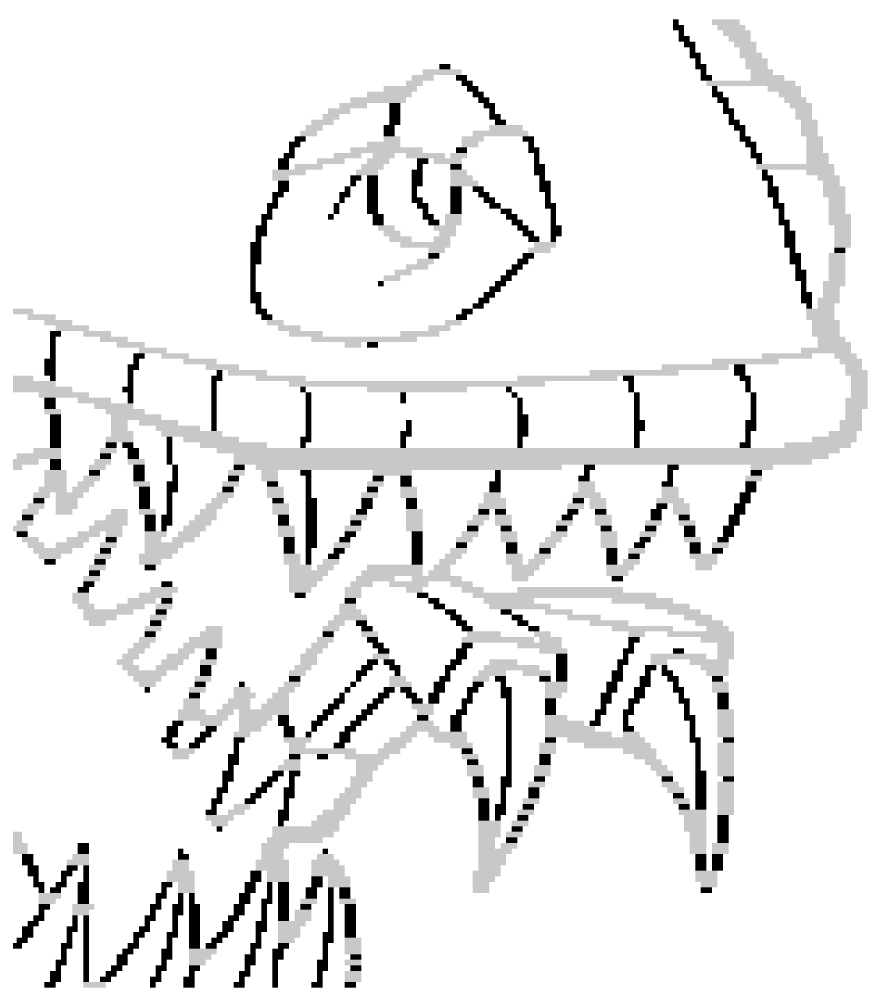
# Model space of a CAD drawing. Extents: x -0.16 to 1.66, y -0.01 to 1.46.
# Drawn here: x 1.2579 to 1.408, y 1.1137 to 1.2849 of the extents above; entities that cross this region are included whole.
import ezdxf

# ---------------------------------------------------------------- set-up
doc = ezdxf.new("R2010")
doc.units = 0
doc.layers.add('21', color=253, linetype='CONTINUOUS')

# ---------------------------------------------------------------- blocks, each defined once
blk = doc.blocks.new('RECT')
blk.add_solid([(-0.5, -0.5), (0.5, -0.5), (-0.5, 0.5), (0.5, 0.5)])

msp = doc.modelspace()

# ---------------------------------------------------------------- block references
at = {"layer": '21', "yscale": 0.000984}
for p, xscale in [((1.374016, 1.284449), 0.000984), ((1.382874, 1.284449), 0.004921), ((1.374508, 1.283465), 0.001969), ((1.375, 1.28248), 0.000984), ((1.383858, 1.283465), 0.004921), ((1.384843, 1.28248), 0.004921), ((1.375492, 1.281496), 0.001969), ((1.385335, 1.281496), 0.003937), ((1.376476, 1.280512), 0.001969), ((1.376969, 1.279528), 0.000984), ((1.386319, 1.280512), 0.003937), ((1.386811, 1.279528), 0.002953), ((1.377461, 1.278543), 0.001969), ((1.377953, 1.277559), 0.000984), ((1.387303, 1.278543), 0.003937), ((1.388287, 1.277559), 0.003937), ((1.332677, 1.275591), 0.00689), ((1.333169, 1.276575), 0.001969), ((1.378445, 1.276575), 0.001969), ((1.378937, 1.275591), 0.000984), ((1.388287, 1.276575), 0.003937), ((1.389272, 1.275591), 0.003937), ((1.329232, 1.274606), 0.003937), ((1.336122, 1.274606), 0.001969), ((1.379429, 1.274606), 0.001969), ((1.390256, 1.274606), 0.005906), ((1.325295, 1.272638), 0.005906), ((1.327756, 1.273622), 0.002953), ((1.337106, 1.273622), 0.001969), ((1.338091, 1.272638), 0.001969), ((1.387303, 1.273622), 0.015748), ((1.380906, 1.272638), 0.000984), ((1.393209, 1.272638), 0.005906), ((1.321358, 1.270669), 0.009843), ((1.323327, 1.271654), 0.007874), ((1.339075, 1.271654), 0.001969), ((1.340059, 1.270669), 0.001969), ((1.381398, 1.271654), 0.001969), ((1.382382, 1.270669), 0.001969), ((1.394193, 1.271654), 0.003937), ((1.395177, 1.270669), 0.003937), ((1.314469, 1.268701), 0.003937), ((1.316929, 1.269685), 0.004921), ((1.324311, 1.269685), 0.001969), ((1.324311, 1.268701), 0.001969), ((1.341043, 1.269685), 0.001969), ((1.341535, 1.268701), 0.000984), ((1.382874, 1.269685), 0.000984), ((1.383366, 1.268701), 0.001969), ((1.396161, 1.269685), 0.003937), ((1.396654, 1.268701), 0.002953), ((1.312992, 1.267717), 0.002953), ((1.324311, 1.267717), 0.001969), ((1.342028, 1.267717), 0.001969), ((1.383858, 1.267717), 0.000984), ((1.396654, 1.267717), 0.002953), ((1.310039, 1.265748), 0.002953), ((1.311516, 1.266732), 0.003937), ((1.323327, 1.265748), 0.001969), ((1.324311, 1.266732), 0.001969), ((1.343996, 1.265748), 0.005906), ((1.343012, 1.266732), 0.001969), ((1.38435, 1.266732), 0.001969), ((1.385335, 1.265748), 0.001969), ((1.397638, 1.266732), 0.002953), ((1.397638, 1.265748), 0.002953), ((1.307579, 1.26378), 0.001969), ((1.309055, 1.264764), 0.002953), ((1.323327, 1.264764), 0.001969), ((1.323819, 1.26378), 0.002953), ((1.338091, 1.26378), 0.003937), ((1.343012, 1.264764), 0.009843), ((1.347933, 1.26378), 0.001969), ((1.385827, 1.264764), 0.000984), ((1.386319, 1.26378), 0.001969), ((1.397638, 1.264764), 0.002953), ((1.398622, 1.26378), 0.002953), ((1.306594, 1.262795), 0.001969), ((1.306102, 1.261811), 0.000984), ((1.322835, 1.261811), 0.012795), ((1.322343, 1.262795), 0.005906), ((1.336122, 1.261811), 0.001969), ((1.337598, 1.262795), 0.002953), ((1.348917, 1.261811), 0.001969), ((1.348425, 1.262795), 0.000984), ((1.387303, 1.262795), 0.001969), ((1.387795, 1.261811), 0.000984), ((1.398622, 1.262795), 0.002953), ((1.398622, 1.261811), 0.002953), ((1.30561, 1.260827), 0.001969), ((1.315945, 1.260827), 0.004921), ((1.322343, 1.260827), 0.003937), ((1.329724, 1.260827), 0.00689), ((1.33563, 1.260827), 0.002953), ((1.349409, 1.260827), 0.000984), ((1.388287, 1.260827), 0.001969), ((1.399114, 1.260827), 0.003937), ((1.304626, 1.259843), 0.001969), ((1.304626, 1.258858), 0.001969), ((1.309055, 1.258858), 0.004921), ((1.312992, 1.259843), 0.004921), ((1.320374, 1.258858), 0.003937), ((1.321358, 1.259843), 0.003937), ((1.329232, 1.259843), 0.001969), ((1.32874, 1.258858), 0.000984), ((1.333661, 1.259843), 0.004921), ((1.335138, 1.258858), 0.001969), ((1.349409, 1.259843), 0.000984), ((1.349902, 1.258858), 0.001969), ((1.395177, 1.258858), 0.01378), ((1.38878, 1.259843), 0.000984), ((1.399114, 1.259843), 0.003937), ((1.30561, 1.257874), 0.005906), ((1.304134, 1.25689), 0.002953), ((1.317421, 1.25689), 0.001969), ((1.31939, 1.257874), 0.003937), ((1.320374, 1.25689), 0.001969), ((1.328248, 1.257874), 0.001969), ((1.328248, 1.25689), 0.001969), ((1.33563, 1.257874), 0.002953), ((1.336122, 1.25689), 0.003937), ((1.349902, 1.257874), 0.001969), ((1.350394, 1.25689), 0.000984), ((1.390256, 1.25689), 0.001969), ((1.389764, 1.257874), 0.000984), ((1.399606, 1.257874), 0.004921), ((1.401083, 1.25689), 0.003937), ((1.304626, 1.255906), 0.001969), ((1.304626, 1.254921), 0.001969), ((1.315945, 1.254921), 0.000984), ((1.316929, 1.255906), 0.000984), ((1.320374, 1.255906), 0.001969), ((1.320374, 1.254921), 0.001969), ((1.328248, 1.255906), 0.001969), ((1.327756, 1.254921), 0.000984), ((1.336614, 1.255906), 0.004921), ((1.335138, 1.254921), 0.001969), ((1.339075, 1.254921), 0.001969), ((1.350886, 1.255906), 0.001969), ((1.350886, 1.254921), 0.001969), ((1.390748, 1.255906), 0.000984), ((1.39124, 1.254921), 0.001969), ((1.401575, 1.255906), 0.002953), ((1.402067, 1.254921), 0.003937), ((1.303642, 1.253937), 0.001969), ((1.315453, 1.253937), 0.001969), ((1.320374, 1.253937), 0.001969), ((1.327756, 1.253937), 0.000984), ((1.335138, 1.253937), 0.001969), ((1.340059, 1.253937), 0.001969), ((1.351378, 1.253937), 0.000984), ((1.39124, 1.253937), 0.001969), ((1.402067, 1.253937), 0.003937), ((1.302657, 1.251969), 0.001969), ((1.30315, 1.252953), 0.000984), ((1.313976, 1.251969), 0.000984), ((1.314961, 1.252953), 0.000984), ((1.320374, 1.252953), 0.001969), ((1.320374, 1.251969), 0.001969), ((1.328248, 1.252953), 0.001969), ((1.329232, 1.251969), 0.001969), ((1.335138, 1.252953), 0.001969), ((1.335138, 1.251969), 0.001969), ((1.341043, 1.252953), 0.001969), ((1.342028, 1.251969), 0.001969), ((1.35187, 1.251969), 0.001969), ((1.351378, 1.252953), 0.000984), ((1.392224, 1.251969), 0.001969), ((1.391732, 1.252953), 0.000984), ((1.402559, 1.252953), 0.002953), ((1.402559, 1.251969), 0.002953), ((1.301673, 1.25), 0.001969), ((1.302165, 1.250984), 0.000984), ((1.312992, 1.25), 0.000984), ((1.313976, 1.250984), 0.000984), ((1.320374, 1.250984), 0.001969), ((1.321358, 1.25), 0.001969), ((1.329724, 1.250984), 0.000984), ((1.330217, 1.25), 0.001969), ((1.334646, 1.25), 0.002953), ((1.335138, 1.250984), 0.001969), ((1.343996, 1.250984), 0.001969), ((1.34498, 1.25), 0.001969), ((1.352362, 1.250984), 0.000984), ((1.352362, 1.25), 0.000984), ((1.392717, 1.250984), 0.000984), ((1.392717, 1.25), 0.000984), ((1.402559, 1.250984), 0.002953), ((1.403051, 1.25), 0.003937), ((1.300689, 1.248031), 0.001969), ((1.301181, 1.249016), 0.000984), ((1.321358, 1.249016), 0.001969), ((1.322835, 1.248031), 0.002953), ((1.331201, 1.249016), 0.001969), ((1.333169, 1.248031), 0.003937), ((1.334646, 1.249016), 0.002953), ((1.345965, 1.249016), 0.001969), ((1.346949, 1.248031), 0.001969), ((1.352362, 1.249016), 0.000984), ((1.352854, 1.248031), 0.001969), ((1.393209, 1.249016), 0.001969), ((1.393701, 1.248031), 0.000984), ((1.403051, 1.249016), 0.003937), ((1.403543, 1.248031), 0.002953), ((1.300689, 1.247047), 0.001969), ((1.323819, 1.247047), 0.002953), ((1.333661, 1.247047), 0.002953), ((1.347933, 1.247047), 0.001969), ((1.352854, 1.247047), 0.001969), ((1.394193, 1.247047), 0.001969), ((1.403543, 1.247047), 0.002953), ((1.299705, 1.245079), 0.001969), ((1.300197, 1.246063), 0.000984), ((1.325295, 1.246063), 0.003937), ((1.329724, 1.245079), 0.008858), ((1.332677, 1.246063), 0.002953), ((1.348917, 1.246063), 0.001969), ((1.350886, 1.245079), 0.003937), ((1.352362, 1.246063), 0.000984), ((1.394193, 1.246063), 0.001969), ((1.394193, 1.245079), 0.001969), ((1.403543, 1.246063), 0.002953), ((1.403543, 1.245079), 0.002953), ((1.299705, 1.244094), 0.001969), ((1.299705, 1.24311), 0.001969), ((1.331693, 1.244094), 0.002953), ((1.331201, 1.24311), 0.001969), ((1.347933, 1.24311), 0.001969), ((1.349902, 1.244094), 0.003937), ((1.395177, 1.24311), 0.001969), ((1.394685, 1.244094), 0.000984), ((1.402559, 1.24311), 0.002953), ((1.403051, 1.244094), 0.001969), ((1.299705, 1.242126), 0.001969), ((1.329724, 1.242126), 0.002953), ((1.346949, 1.242126), 0.001969), ((1.395177, 1.242126), 0.001969), ((1.402559, 1.242126), 0.002953), ((1.299213, 1.241142), 0.000984), ((1.299213, 1.240157), 0.000984), ((1.325787, 1.240157), 0.002953), ((1.328248, 1.241142), 0.003937), ((1.34498, 1.240157), 0.001969), ((1.345965, 1.241142), 0.001969), ((1.395669, 1.241142), 0.000984), ((1.396161, 1.240157), 0.001969), ((1.402559, 1.241142), 0.002953), ((1.402559, 1.240157), 0.002953), ((1.299213, 1.239173), 0.000984), ((1.299213, 1.238189), 0.000984), ((1.32185, 1.238189), 0.000984), ((1.323819, 1.239173), 0.002953), ((1.343012, 1.238189), 0.001969), ((1.343996, 1.239173), 0.001969), ((1.396161, 1.239173), 0.001969), ((1.396654, 1.238189), 0.000984), ((1.402067, 1.238189), 0.003937), ((1.402559, 1.239173), 0.002953), ((1.299213, 1.237205), 0.000984), ((1.299705, 1.23622), 0.001969), ((1.341043, 1.23622), 0.001969), ((1.342028, 1.237205), 0.001969), ((1.396654, 1.237205), 0.000984), ((1.397146, 1.23622), 0.001969), ((1.401575, 1.237205), 0.002953), ((1.401575, 1.23622), 0.002953), ((1.299705, 1.235236), 0.001969), ((1.340059, 1.235236), 0.001969), ((1.397146, 1.235236), 0.001969), ((1.401083, 1.235236), 0.003937), ((1.257874, 1.233268), 0.004921), ((1.300197, 1.234252), 0.000984), ((1.300689, 1.233268), 0.001969), ((1.337106, 1.233268), 0.001969), ((1.339075, 1.234252), 0.001969), ((1.399606, 1.233268), 0.004921), ((1.397638, 1.234252), 0.000984), ((1.400591, 1.234252), 0.002953), ((1.261811, 1.232283), 0.004921), ((1.264764, 1.231299), 0.004921), ((1.301673, 1.232283), 0.001969), ((1.30315, 1.231299), 0.002953), ((1.334646, 1.231299), 0.002953), ((1.336122, 1.232283), 0.001969), ((1.399606, 1.232283), 0.004921), ((1.400591, 1.231299), 0.004921), ((1.264272, 1.229331), 0.001969), ((1.267224, 1.230315), 0.005906), ((1.271654, 1.229331), 0.004921), ((1.30561, 1.230315), 0.003937), ((1.308563, 1.229331), 0.005906), ((1.32874, 1.229331), 0.00689), ((1.332185, 1.230315), 0.003937), ((1.400591, 1.230315), 0.004921), ((1.400591, 1.229331), 0.004921), ((1.26378, 1.228346), 0.000984), ((1.274606, 1.228346), 0.004921), ((1.318898, 1.228346), 0.018701), ((1.401575, 1.228346), 0.004921), ((1.26378, 1.227362), 0.000984), ((1.26378, 1.226378), 0.000984), ((1.277559, 1.227362), 0.004921), ((1.281496, 1.226378), 0.004921), ((1.316929, 1.227362), 0.002953), ((1.320374, 1.227362), 0.001969), ((1.400591, 1.226378), 0.008858), ((1.402067, 1.227362), 0.005906), ((1.263287, 1.224409), 0.001969), ((1.26378, 1.225394), 0.000984), ((1.279035, 1.225394), 0.001969), ((1.278543, 1.224409), 0.000984), ((1.285433, 1.225394), 0.004921), ((1.289862, 1.224409), 0.005906), ((1.386319, 1.224409), 0.011811), ((1.393701, 1.225394), 0.008858), ((1.404035, 1.225394), 0.003937), ((1.40502, 1.224409), 0.003937), ((1.263287, 1.223425), 0.001969), ((1.263287, 1.222441), 0.001969), ((1.278051, 1.223425), 0.001969), ((1.277559, 1.222441), 0.000984), ((1.293799, 1.223425), 0.005906), ((1.293307, 1.222441), 0.000984), ((1.298228, 1.222441), 0.00689), ((1.366634, 1.222441), 0.015748), ((1.377461, 1.223425), 0.011811), ((1.385335, 1.223425), 0.001969), ((1.385335, 1.222441), 0.001969), ((1.405512, 1.223425), 0.002953), ((1.406004, 1.222441), 0.003937), ((1.257382, 1.221457), 0.005906), ((1.26378, 1.221457), 0.000984), ((1.277559, 1.221457), 0.000984), ((1.292815, 1.221457), 0.001969), ((1.304134, 1.221457), 0.008858), ((1.354823, 1.221457), 0.017717), ((1.36565, 1.221457), 0.001969), ((1.386319, 1.221457), 0.001969), ((1.406496, 1.221457), 0.002953), ((1.261319, 1.219488), 0.011811), ((1.260335, 1.220472), 0.007874), ((1.277067, 1.219488), 0.001969), ((1.277559, 1.220472), 0.000984), ((1.292323, 1.220472), 0.000984), ((1.292323, 1.219488), 0.000984), ((1.328248, 1.220472), 0.045276), ((1.308071, 1.219488), 0.000984), ((1.328248, 1.219488), 0.017717), ((1.344488, 1.219488), 0.000984), ((1.366142, 1.220472), 0.000984), ((1.366142, 1.219488), 0.000984), ((1.386811, 1.220472), 0.000984), ((1.386811, 1.219488), 0.000984), ((1.406496, 1.220472), 0.002953), ((1.406496, 1.219488), 0.002953), ((1.265748, 1.218504), 0.008858), ((1.263287, 1.21752), 0.001969), ((1.271161, 1.21752), 0.005906), ((1.277559, 1.218504), 0.000984), ((1.277559, 1.21752), 0.000984), ((1.292323, 1.218504), 0.000984), ((1.292323, 1.21752), 0.000984), ((1.309055, 1.218504), 0.000984), ((1.309055, 1.21752), 0.000984), ((1.325787, 1.218504), 0.000984), ((1.325787, 1.21752), 0.000984), ((1.345472, 1.218504), 0.000984), ((1.346457, 1.21752), 0.000984), ((1.367126, 1.218504), 0.000984), ((1.367126, 1.21752), 0.000984), ((1.387795, 1.218504), 0.000984), ((1.387795, 1.21752), 0.000984), ((1.406004, 1.21752), 0.003937), ((1.406496, 1.218504), 0.002953), ((1.263287, 1.216535), 0.001969), ((1.26378, 1.215551), 0.002953), ((1.274606, 1.216535), 0.00689), ((1.276575, 1.215551), 0.00689), ((1.292323, 1.216535), 0.000984), ((1.292323, 1.215551), 0.000984), ((1.309055, 1.216535), 0.000984), ((1.309055, 1.215551), 0.000984), ((1.346457, 1.216535), 0.000984), ((1.346457, 1.215551), 0.000984), ((1.367126, 1.216535), 0.000984), ((1.367126, 1.215551), 0.000984), ((1.387795, 1.216535), 0.000984), ((1.387795, 1.215551), 0.000984), ((1.406004, 1.216535), 0.003937), ((1.405512, 1.215551), 0.002953), ((1.264272, 1.214567), 0.001969), ((1.278543, 1.214567), 0.008858), ((1.292323, 1.214567), 0.000984), ((1.309055, 1.214567), 0.000984), ((1.346949, 1.214567), 0.001969), ((1.367126, 1.214567), 0.000984), ((1.387795, 1.214567), 0.000984), ((1.405512, 1.214567), 0.002953), ((1.264272, 1.213583), 0.001969), ((1.264272, 1.212598), 0.001969), ((1.275591, 1.213583), 0.002953), ((1.275591, 1.212598), 0.002953), ((1.28248, 1.213583), 0.00689), ((1.285925, 1.212598), 0.007874), ((1.292323, 1.213583), 0.000984), ((1.292323, 1.212598), 0.000984), ((1.309055, 1.213583), 0.000984), ((1.309055, 1.212598), 0.000984), ((1.326772, 1.213583), 0.000984), ((1.326772, 1.212598), 0.000984), ((1.346949, 1.213583), 0.001969), ((1.346949, 1.212598), 0.001969), ((1.367618, 1.213583), 0.001969), ((1.367618, 1.212598), 0.001969), ((1.387303, 1.213583), 0.001969), ((1.387303, 1.212598), 0.001969), ((1.40502, 1.213583), 0.003937), ((1.40502, 1.212598), 0.003937), ((1.264272, 1.211614), 0.001969), ((1.264272, 1.21063), 0.001969), ((1.275591, 1.21063), 0.004921), ((1.276083, 1.211614), 0.003937), ((1.288386, 1.211614), 0.010827), ((1.284449, 1.21063), 0.000984), ((1.291831, 1.21063), 0.009843), ((1.308563, 1.21063), 0.001969), ((1.309055, 1.211614), 0.000984), ((1.32628, 1.211614), 0.001969), ((1.325787, 1.21063), 0.000984), ((1.346949, 1.211614), 0.001969), ((1.346457, 1.21063), 0.000984), ((1.367126, 1.211614), 0.000984), ((1.367126, 1.21063), 0.000984), ((1.386811, 1.211614), 0.000984), ((1.386811, 1.21063), 0.000984), ((1.402067, 1.21063), 0.007874), ((1.403543, 1.211614), 0.004921), ((1.262795, 1.208661), 0.004921), ((1.264272, 1.209646), 0.001969), ((1.273622, 1.208661), 0.002953), ((1.274114, 1.209646), 0.001969), ((1.277067, 1.209646), 0.001969), ((1.278051, 1.208661), 0.001969), ((1.284449, 1.209646), 0.000984), ((1.284449, 1.208661), 0.000984), ((1.295768, 1.209646), 0.011811), ((1.347933, 1.208661), 0.110236), ((1.308071, 1.209646), 0.000984), ((1.325787, 1.209646), 0.000984), ((1.346457, 1.209646), 0.000984), ((1.367126, 1.209646), 0.000984), ((1.386319, 1.209646), 0.001969), ((1.399114, 1.209646), 0.011811), ((1.261319, 1.207677), 0.007874), ((1.27313, 1.207677), 0.001969), ((1.278051, 1.207677), 0.001969), ((1.284449, 1.207677), 0.000984), ((1.348425, 1.207677), 0.105315), ((1.254429, 1.205709), 0.007874), ((1.257382, 1.206693), 0.007874), ((1.264272, 1.206693), 0.001969), ((1.264272, 1.205709), 0.001969), ((1.271654, 1.205709), 0.002953), ((1.272638, 1.206693), 0.002953), ((1.278543, 1.206693), 0.002953), ((1.279035, 1.205709), 0.001969), ((1.284449, 1.206693), 0.000984), ((1.285433, 1.205709), 0.000984), ((1.296752, 1.205709), 0.001969), ((1.346949, 1.206693), 0.102362), ((1.326772, 1.205709), 0.054134), ((1.35876, 1.205709), 0.001969), ((1.373524, 1.205709), 0.001969), ((1.389272, 1.205709), 0.003937), ((1.264272, 1.204724), 0.003937), ((1.264272, 1.20374), 0.003937), ((1.270669, 1.20374), 0.002953), ((1.271161, 1.204724), 0.001969), ((1.279035, 1.204724), 0.001969), ((1.279035, 1.20374), 0.001969), ((1.285433, 1.204724), 0.000984), ((1.285433, 1.20374), 0.000984), ((1.29626, 1.204724), 0.002953), ((1.295768, 1.20374), 0.001969), ((1.302165, 1.204724), 0.002953), ((1.302165, 1.20374), 0.002953), ((1.308563, 1.204724), 0.001969), ((1.309055, 1.20374), 0.000984), ((1.323819, 1.204724), 0.00689), ((1.321358, 1.20374), 0.001969), ((1.32628, 1.20374), 0.001969), ((1.34252, 1.204724), 0.000984), ((1.34252, 1.20374), 0.000984), ((1.357776, 1.20374), 0.001969), ((1.358268, 1.204724), 0.000984), ((1.373031, 1.204724), 0.000984), ((1.373031, 1.20374), 0.000984), ((1.387795, 1.20374), 0.002953), ((1.388287, 1.204724), 0.001969), ((1.26378, 1.201772), 0.004921), ((1.264272, 1.202756), 0.003937), ((1.268701, 1.201772), 0.002953), ((1.269685, 1.202756), 0.002953), ((1.279528, 1.202756), 0.002953), ((1.28002, 1.201772), 0.001969), ((1.284941, 1.202756), 0.001969), ((1.284941, 1.201772), 0.001969), ((1.295276, 1.202756), 0.002953), ((1.294783, 1.201772), 0.001969), ((1.302657, 1.202756), 0.001969), ((1.30315, 1.201772), 0.002953), ((1.309055, 1.202756), 0.000984), ((1.309055, 1.201772), 0.000984), ((1.320866, 1.202756), 0.002953), ((1.320374, 1.201772), 0.001969), ((1.32628, 1.202756), 0.001969), ((1.326772, 1.201772), 0.002953), ((1.342028, 1.202756), 0.001969), ((1.342028, 1.201772), 0.001969), ((1.358268, 1.202756), 0.002953), ((1.358268, 1.201772), 0.002953), ((1.373031, 1.201772), 0.002953), ((1.372539, 1.202756), 0.001969), ((1.387303, 1.202756), 0.001969), ((1.387303, 1.201772), 0.001969), ((1.261811, 1.200787), 0.002953), ((1.266732, 1.200787), 0.004921), ((1.28002, 1.200787), 0.001969), ((1.284449, 1.200787), 0.000984), ((1.294291, 1.200787), 0.002953), ((1.30315, 1.200787), 0.002953), ((1.309055, 1.200787), 0.000984), ((1.319882, 1.200787), 0.002953), ((1.326772, 1.200787), 0.002953), ((1.341535, 1.200787), 0.002953), ((1.358268, 1.200787), 0.004921), ((1.373031, 1.200787), 0.002953), ((1.386319, 1.200787), 0.001969), ((1.260827, 1.198819), 0.002953), ((1.261319, 1.199803), 0.001969), ((1.26624, 1.199803), 0.003937), ((1.26624, 1.198819), 0.003937), ((1.28002, 1.199803), 0.001969), ((1.28002, 1.198819), 0.001969), ((1.284449, 1.199803), 0.000984), ((1.284449, 1.198819), 0.000984), ((1.292323, 1.198819), 0.002953), ((1.293307, 1.199803), 0.002953), ((1.304134, 1.198819), 0.002953), ((1.303642, 1.199803), 0.001969), ((1.309547, 1.199803), 0.001969), ((1.309547, 1.198819), 0.001969), ((1.31939, 1.199803), 0.001969), ((1.31939, 1.198819), 0.001969), ((1.327264, 1.199803), 0.001969), ((1.327264, 1.198819), 0.001969), ((1.341535, 1.198819), 0.004921), ((1.342028, 1.199803), 0.003937), ((1.356299, 1.198819), 0.002953), ((1.356791, 1.199803), 0.001969), ((1.360236, 1.199803), 0.002953), ((1.360236, 1.198819), 0.002953), ((1.373031, 1.199803), 0.004921), ((1.371555, 1.198819), 0.001969), ((1.375, 1.198819), 0.002953), ((1.385335, 1.198819), 0.001969), ((1.386319, 1.199803), 0.001969), ((1.259843, 1.197835), 0.002953), ((1.25935, 1.19685), 0.001969), ((1.265748, 1.197835), 0.002953), ((1.275098, 1.19685), 0.003937), ((1.275591, 1.197835), 0.002953), ((1.280512, 1.197835), 0.002953), ((1.281004, 1.19685), 0.001969), ((1.283957, 1.19685), 0.001969), ((1.284449, 1.197835), 0.000984), ((1.290846, 1.19685), 0.003937), ((1.291339, 1.197835), 0.002953), ((1.304134, 1.197835), 0.002953), ((1.304626, 1.19685), 0.001969), ((1.309547, 1.197835), 0.001969), ((1.309547, 1.19685), 0.001969), ((1.317913, 1.19685), 0.002953), ((1.318406, 1.197835), 0.001969), ((1.327756, 1.197835), 0.002953), ((1.327756, 1.19685), 0.002953), ((1.339567, 1.19685), 0.002953), ((1.340059, 1.197835), 0.001969), ((1.343504, 1.19685), 0.002953), ((1.343012, 1.197835), 0.001969), ((1.354823, 1.19685), 0.001969), ((1.355807, 1.197835), 0.001969), ((1.360728, 1.197835), 0.001969), ((1.36122, 1.19685), 0.002953), ((1.370571, 1.197835), 0.001969), ((1.370571, 1.19685), 0.001969), ((1.375, 1.197835), 0.002953), ((1.375492, 1.19685), 0.001969), ((1.38435, 1.19685), 0.001969), ((1.385335, 1.197835), 0.001969), ((1.258858, 1.195866), 0.002953), ((1.274114, 1.195866), 0.005906), ((1.281004, 1.195866), 0.001969), ((1.283957, 1.195866), 0.001969), ((1.289862, 1.195866), 0.003937), ((1.304626, 1.195866), 0.001969), ((1.309547, 1.195866), 0.001969), ((1.317421, 1.195866), 0.001969), ((1.327756, 1.195866), 0.002953), ((1.338583, 1.195866), 0.002953), ((1.343504, 1.195866), 0.002953), ((1.354331, 1.195866), 0.002953), ((1.36122, 1.195866), 0.002953), ((1.370079, 1.195866), 0.002953), ((1.375984, 1.195866), 0.002953), ((1.38435, 1.195866), 0.001969), ((1.257874, 1.194882), 0.002953), ((1.258366, 1.193898), 0.001969), ((1.270177, 1.193898), 0.003937), ((1.27313, 1.194882), 0.005906), ((1.274606, 1.193898), 0.002953), ((1.281988, 1.193898), 0.003937), ((1.281004, 1.194882), 0.001969), ((1.283465, 1.194882), 0.000984), ((1.287894, 1.193898), 0.003937), ((1.288878, 1.194882), 0.003937), ((1.305118, 1.194882), 0.002953), ((1.305118, 1.193898), 0.002953), ((1.309547, 1.194882), 0.001969), ((1.309547, 1.193898), 0.001969), ((1.316929, 1.194882), 0.002953), ((1.316437, 1.193898), 0.001969), ((1.327756, 1.194882), 0.002953), ((1.328248, 1.193898), 0.001969), ((1.337598, 1.193898), 0.002953), ((1.338091, 1.194882), 0.001969), ((1.344488, 1.193898), 0.002953), ((1.343996, 1.194882), 0.001969), ((1.353346, 1.193898), 0.002953), ((1.353839, 1.194882), 0.001969), ((1.361713, 1.194882), 0.001969), ((1.362205, 1.193898), 0.002953), ((1.369094, 1.193898), 0.002953), ((1.369587, 1.194882), 0.001969), ((1.376476, 1.194882), 0.001969), ((1.376476, 1.193898), 0.001969), ((1.383366, 1.194882), 0.001969), ((1.383366, 1.193898), 0.001969), ((1.259843, 1.192913), 0.002953), ((1.260827, 1.191929), 0.002953), ((1.266732, 1.191929), 0.004921), ((1.268209, 1.192913), 0.003937), ((1.273622, 1.191929), 0.002953), ((1.274114, 1.192913), 0.001969), ((1.281496, 1.192913), 0.002953), ((1.283465, 1.191929), 0.00689), ((1.286909, 1.192913), 0.003937), ((1.30561, 1.192913), 0.001969), ((1.30561, 1.191929), 0.001969), ((1.309547, 1.192913), 0.001969), ((1.309547, 1.191929), 0.001969), ((1.314961, 1.191929), 0.002953), ((1.315453, 1.192913), 0.001969), ((1.328248, 1.192913), 0.001969), ((1.328248, 1.191929), 0.001969), ((1.336614, 1.192913), 0.002953), ((1.336122, 1.191929), 0.001969), ((1.344488, 1.192913), 0.002953), ((1.34498, 1.191929), 0.001969), ((1.351378, 1.191929), 0.002953), ((1.352362, 1.192913), 0.002953), ((1.362205, 1.192913), 0.002953), ((1.362205, 1.191929), 0.002953), ((1.367618, 1.191929), 0.001969), ((1.368602, 1.192913), 0.001969), ((1.376969, 1.192913), 0.002953), ((1.377461, 1.191929), 0.001969), ((1.38189, 1.191929), 0.002953), ((1.382382, 1.192913), 0.001969), ((1.26378, 1.190945), 0.00689), ((1.263287, 1.189961), 0.003937), ((1.272638, 1.189961), 0.002953), ((1.27313, 1.190945), 0.001969), ((1.281988, 1.189961), 0.005906), ((1.282972, 1.190945), 0.005906), ((1.30561, 1.190945), 0.001969), ((1.306102, 1.189961), 0.002953), ((1.309055, 1.190945), 0.000984), ((1.309055, 1.189961), 0.000984), ((1.313484, 1.189961), 0.001969), ((1.314469, 1.190945), 0.001969), ((1.328248, 1.190945), 0.001969), ((1.328248, 1.189961), 0.001969), ((1.334646, 1.189961), 0.002953), ((1.33563, 1.190945), 0.002953), ((1.345472, 1.189961), 0.002953), ((1.34498, 1.190945), 0.001969), ((1.350394, 1.189961), 0.002953), ((1.350886, 1.190945), 0.001969), ((1.362697, 1.190945), 0.001969), ((1.362697, 1.189961), 0.001969), ((1.367126, 1.190945), 0.002953), ((1.366634, 1.189961), 0.001969), ((1.377461, 1.190945), 0.001969), ((1.378937, 1.189961), 0.004921), ((1.381398, 1.190945), 0.001969), ((1.263287, 1.188976), 0.001969), ((1.272146, 1.188976), 0.001969), ((1.281004, 1.188976), 0.003937), ((1.306102, 1.188976), 0.002953), ((1.309055, 1.188976), 0.000984), ((1.312992, 1.188976), 0.002953), ((1.328248, 1.188976), 0.001969), ((1.333661, 1.188976), 0.002953), ((1.345472, 1.188976), 0.002953), ((1.349409, 1.188976), 0.002953), ((1.362697, 1.188976), 0.001969), ((1.366142, 1.188976), 0.002953), ((1.379429, 1.188976), 0.003937), ((1.271654, 1.187992), 0.002953), ((1.271161, 1.187008), 0.001969), ((1.281004, 1.187992), 0.001969), ((1.309055, 1.187008), 0.00689), ((1.307579, 1.187992), 0.003937), ((1.312008, 1.187992), 0.002953), ((1.323819, 1.187008), 0.010827), ((1.324311, 1.187992), 0.009843), ((1.332185, 1.187008), 0.003937), ((1.332677, 1.187992), 0.002953), ((1.346949, 1.187008), 0.003937), ((1.347441, 1.187992), 0.004921), ((1.363681, 1.187008), 0.003937), ((1.364173, 1.187992), 0.004921), ((1.378937, 1.187992), 0.002953), ((1.270669, 1.186024), 0.002953), ((1.270177, 1.185039), 0.001969), ((1.283957, 1.185039), 0.001969), ((1.308563, 1.186024), 0.005906), ((1.308071, 1.185039), 0.004921), ((1.318406, 1.185039), 0.003937), ((1.320866, 1.186024), 0.00689), ((1.326772, 1.185039), 0.00689), ((1.331693, 1.186024), 0.008858), ((1.336122, 1.185039), 0.003937), ((1.346457, 1.186024), 0.002953), ((1.363681, 1.186024), 0.001969), ((1.268701, 1.183071), 0.002953), ((1.269193, 1.184055), 0.001969), ((1.281988, 1.183071), 0.005906), ((1.283465, 1.184055), 0.004921), ((1.307579, 1.184055), 0.003937), ((1.307579, 1.183071), 0.001969), ((1.316929, 1.184055), 0.002953), ((1.316929, 1.183071), 0.002953), ((1.327756, 1.184055), 0.002953), ((1.329232, 1.183071), 0.001969), ((1.338091, 1.184055), 0.003937), ((1.354331, 1.183071), 0.03248), ((1.355315, 1.184055), 0.018701), ((1.268701, 1.182087), 0.002953), ((1.279528, 1.182087), 0.004921), ((1.283957, 1.182087), 0.001969), ((1.316437, 1.182087), 0.001969), ((1.331201, 1.182087), 0.001969), ((1.344488, 1.182087), 0.008858), ((1.36811, 1.182087), 0.010827), ((1.269685, 1.181102), 0.002953), ((1.273622, 1.180118), 0.008858), ((1.277559, 1.181102), 0.004921), ((1.283465, 1.181102), 0.002953), ((1.282972, 1.180118), 0.001969), ((1.315945, 1.181102), 0.002953), ((1.316437, 1.180118), 0.003937), ((1.332185, 1.181102), 0.001969), ((1.334154, 1.180118), 0.001969), ((1.346457, 1.181102), 0.010827), ((1.343996, 1.180118), 0.001969), ((1.353346, 1.180118), 0.004921), ((1.372539, 1.181102), 0.007874), ((1.375492, 1.180118), 0.005906), ((1.272146, 1.179134), 0.005906), ((1.271654, 1.17815), 0.002953), ((1.28248, 1.179134), 0.002953), ((1.281988, 1.17815), 0.001969), ((1.313976, 1.17815), 0.002953), ((1.316437, 1.179134), 0.005906), ((1.318406, 1.17815), 0.001969), ((1.335138, 1.179134), 0.001969), ((1.336122, 1.17815), 0.001969), ((1.345965, 1.179134), 0.001969), ((1.346949, 1.17815), 0.001969), ((1.357776, 1.179134), 0.005906), ((1.362205, 1.17815), 0.00689), ((1.377953, 1.179134), 0.004921), ((1.379921, 1.17815), 0.004921), ((1.281496, 1.177165), 0.002953), ((1.281004, 1.176181), 0.001969), ((1.291831, 1.176181), 0.003937), ((1.292323, 1.177165), 0.002953), ((1.312992, 1.177165), 0.002953), ((1.3125, 1.176181), 0.001969), ((1.319882, 1.176181), 0.002953), ((1.31939, 1.177165), 0.001969), ((1.337106, 1.177165), 0.001969), ((1.340059, 1.176181), 0.005906), ((1.348917, 1.177165), 0.001969), ((1.350394, 1.176181), 0.002953), ((1.36811, 1.177165), 0.010827), ((1.367126, 1.176181), 0.002953), ((1.378445, 1.176181), 0.011811), ((1.381398, 1.177165), 0.003937), ((1.280512, 1.175197), 0.002953), ((1.290846, 1.175197), 0.005906), ((1.312008, 1.175197), 0.002953), ((1.320374, 1.175197), 0.001969), ((1.34252, 1.175197), 0.012795), ((1.35187, 1.175197), 0.003937), ((1.366634, 1.175197), 0.001969), ((1.381398, 1.175197), 0.005906), ((1.278543, 1.173228), 0.002953), ((1.279528, 1.174213), 0.002953), ((1.287402, 1.173228), 0.002953), ((1.290354, 1.174213), 0.00689), ((1.291831, 1.173228), 0.001969), ((1.310039, 1.173228), 0.002953), ((1.311024, 1.174213), 0.002953), ((1.321358, 1.174213), 0.001969), ((1.322343, 1.173228), 0.001969), ((1.336122, 1.173228), 0.001969), ((1.337106, 1.174213), 0.001969), ((1.349902, 1.174213), 0.007874), ((1.352362, 1.173228), 0.004921), ((1.36565, 1.173228), 0.001969), ((1.366142, 1.174213), 0.000984), ((1.374508, 1.173228), 0.001969), ((1.382874, 1.174213), 0.002953), ((1.382874, 1.173228), 0.002953), ((1.276575, 1.17126), 0.002953), ((1.277559, 1.172244), 0.002953), ((1.284941, 1.17126), 0.003937), ((1.285925, 1.172244), 0.003937), ((1.291339, 1.17126), 0.002953), ((1.291831, 1.172244), 0.001969), ((1.309055, 1.172244), 0.002953), ((1.309055, 1.17126), 0.002953), ((1.320374, 1.17126), 0.001969), ((1.32185, 1.172244), 0.002953), ((1.323327, 1.17126), 0.001969), ((1.335138, 1.17126), 0.001969), ((1.336122, 1.172244), 0.001969), ((1.343504, 1.17126), 0.004921), ((1.353839, 1.172244), 0.001969), ((1.353839, 1.17126), 0.001969), ((1.364665, 1.17126), 0.001969), ((1.365157, 1.172244), 0.000984), ((1.371063, 1.17126), 0.002953), ((1.374508, 1.172244), 0.009843), ((1.379921, 1.17126), 0.00689), ((1.382874, 1.172244), 0.002953), ((1.277559, 1.170276), 0.002953), ((1.280512, 1.169291), 0.00689), ((1.283957, 1.170276), 0.003937), ((1.290846, 1.170276), 0.001969), ((1.290846, 1.169291), 0.001969), ((1.307087, 1.169291), 0.002953), ((1.308071, 1.170276), 0.002953), ((1.318406, 1.169291), 0.001969), ((1.31939, 1.170276), 0.001969), ((1.324311, 1.170276), 0.001969), ((1.324803, 1.169291), 0.000984), ((1.333661, 1.169291), 0.000984), ((1.334154, 1.170276), 0.001969), ((1.341535, 1.169291), 0.004921), ((1.34498, 1.170276), 0.009843), ((1.349409, 1.169291), 0.004921), ((1.353839, 1.170276), 0.001969), ((1.353839, 1.169291), 0.001969), ((1.363681, 1.169291), 0.001969), ((1.364173, 1.170276), 0.000984), ((1.369094, 1.169291), 0.000984), ((1.369587, 1.170276), 0.001969), ((1.372047, 1.170276), 0.000984), ((1.372539, 1.169291), 0.001969), ((1.380906, 1.170276), 0.004921), ((1.381398, 1.169291), 0.003937), ((1.280512, 1.168307), 0.004921), ((1.290354, 1.168307), 0.002953), ((1.306594, 1.168307), 0.001969), ((1.317913, 1.168307), 0.000984), ((1.324803, 1.168307), 0.002953), ((1.333169, 1.168307), 0.001969), ((1.339567, 1.168307), 0.002953), ((1.343012, 1.168307), 0.001969), ((1.350886, 1.168307), 0.001969), ((1.353839, 1.168307), 0.001969), ((1.363681, 1.168307), 0.001969), ((1.368602, 1.168307), 0.001969), ((1.373524, 1.168307), 0.001969), ((1.381398, 1.168307), 0.001969), ((1.280512, 1.167323), 0.002953), ((1.280512, 1.166339), 0.000984), ((1.28937, 1.166339), 0.002953), ((1.289862, 1.167323), 0.001969), ((1.297244, 1.166339), 0.002953), ((1.297244, 1.167323), 0.000984), ((1.305118, 1.166339), 0.002953), ((1.306102, 1.167323), 0.002953), ((1.315945, 1.166339), 0.000984), ((1.316929, 1.167323), 0.000984), ((1.323327, 1.166339), 0.001969), ((1.325295, 1.167323), 0.003937), ((1.32628, 1.166339), 0.001969), ((1.332185, 1.167323), 0.001969), ((1.332185, 1.166339), 0.001969), ((1.338091, 1.166339), 0.001969), ((1.339075, 1.167323), 0.001969), ((1.343504, 1.167323), 0.000984), ((1.343996, 1.166339), 0.001969), ((1.352854, 1.167323), 0.003937), ((1.352854, 1.166339), 0.003937), ((1.362697, 1.167323), 0.001969), ((1.362697, 1.166339), 0.001969), ((1.367618, 1.166339), 0.001969), ((1.368602, 1.167323), 0.001969), ((1.374016, 1.167323), 0.000984), ((1.374508, 1.166339), 0.001969), ((1.38189, 1.167323), 0.002953), ((1.38189, 1.166339), 0.002953), ((1.288386, 1.16437), 0.002953), ((1.288878, 1.165354), 0.001969), ((1.296752, 1.16437), 0.003937), ((1.297736, 1.165354), 0.003937), ((1.303642, 1.16437), 0.003937), ((1.304134, 1.165354), 0.002953), ((1.314469, 1.16437), 0.001969), ((1.314961, 1.165354), 0.000984), ((1.321358, 1.16437), 0.001969), ((1.322343, 1.165354), 0.001969), ((1.327264, 1.165354), 0.001969), ((1.328248, 1.16437), 0.001969), ((1.331201, 1.165354), 0.001969), ((1.331201, 1.16437), 0.001969), ((1.337106, 1.16437), 0.001969), ((1.337598, 1.165354), 0.000984), ((1.343996, 1.165354), 0.001969), ((1.344488, 1.16437), 0.000984), ((1.352362, 1.165354), 0.002953), ((1.35187, 1.16437), 0.001969), ((1.361713, 1.165354), 0.001969), ((1.361713, 1.16437), 0.001969), ((1.366634, 1.16437), 0.001969), ((1.367618, 1.165354), 0.001969), ((1.375492, 1.16437), 0.001969), ((1.375, 1.165354), 0.000984), ((1.382382, 1.165354), 0.001969), ((1.382382, 1.16437), 0.001969), ((1.288386, 1.162402), 0.004921), ((1.288386, 1.163386), 0.002953), ((1.294291, 1.162402), 0.002953), ((1.29626, 1.163386), 0.004921), ((1.301181, 1.162402), 0.008858), ((1.30315, 1.163386), 0.004921), ((1.3125, 1.162402), 0.001969), ((1.313484, 1.163386), 0.001969), ((1.31939, 1.162402), 0.001969), ((1.320374, 1.163386), 0.001969), ((1.329232, 1.163386), 0.003937), ((1.329724, 1.162402), 0.002953), ((1.336122, 1.162402), 0.001969), ((1.336614, 1.163386), 0.000984), ((1.344488, 1.163386), 0.000984), ((1.344488, 1.162402), 0.000984), ((1.35187, 1.163386), 0.001969), ((1.35187, 1.162402), 0.001969), ((1.360728, 1.162402), 0.001969), ((1.36122, 1.163386), 0.000984), ((1.36565, 1.162402), 0.001969), ((1.366142, 1.163386), 0.000984), ((1.375984, 1.163386), 0.000984), ((1.375984, 1.162402), 0.000984), ((1.382874, 1.162402), 0.002953), ((1.382382, 1.163386), 0.001969), ((1.290354, 1.161417), 0.008858), ((1.299705, 1.161417), 0.005906), ((1.304626, 1.161417), 0.001969), ((1.311516, 1.161417), 0.001969), ((1.318406, 1.161417), 0.001969), ((1.329232, 1.161417), 0.001969), ((1.335138, 1.161417), 0.001969), ((1.344488, 1.161417), 0.000984), ((1.352854, 1.161417), 0.003937), ((1.360236, 1.161417), 0.000984), ((1.365157, 1.161417), 0.000984), ((1.376476, 1.161417), 0.001969), ((1.382874, 1.161417), 0.002953), ((1.284941, 1.159449), 0.001969), ((1.285925, 1.160433), 0.001969), ((1.291831, 1.160433), 0.003937), ((1.291831, 1.159449), 0.001969), ((1.299213, 1.160433), 0.004921), ((1.29872, 1.159449), 0.003937), ((1.304626, 1.160433), 0.001969), ((1.30561, 1.159449), 0.001969), ((1.310531, 1.160433), 0.001969), ((1.310039, 1.159449), 0.000984), ((1.316437, 1.159449), 0.001969), ((1.317421, 1.160433), 0.001969), ((1.329232, 1.159449), 0.005906), ((1.329232, 1.160433), 0.003937), ((1.335138, 1.160433), 0.001969), ((1.335138, 1.159449), 0.001969), ((1.344488, 1.160433), 0.000984), ((1.344488, 1.159449), 0.000984), ((1.354331, 1.160433), 0.00689), ((1.355315, 1.159449), 0.008858), ((1.359744, 1.160433), 0.001969), ((1.365157, 1.160433), 0.000984), ((1.36565, 1.159449), 0.001969), ((1.376969, 1.160433), 0.000984), ((1.376969, 1.159449), 0.000984), ((1.382874, 1.160433), 0.002953), ((1.382874, 1.159449), 0.002953), ((1.283957, 1.15748), 0.001969), ((1.284941, 1.158465), 0.001969), ((1.289862, 1.15748), 0.001969), ((1.290846, 1.158465), 0.001969), ((1.297244, 1.158465), 0.002953), ((1.296752, 1.15748), 0.001969), ((1.30561, 1.158465), 0.001969), ((1.307087, 1.15748), 0.004921), ((1.309055, 1.158465), 0.000984), ((1.315453, 1.158465), 0.001969), ((1.315453, 1.15748), 0.001969), ((1.325295, 1.15748), 0.003937), ((1.326772, 1.158465), 0.002953), ((1.333661, 1.158465), 0.00689), ((1.334154, 1.15748), 0.005906), ((1.344488, 1.158465), 0.000984), ((1.344488, 1.15748), 0.000984), ((1.35187, 1.15748), 0.001969), ((1.356791, 1.158465), 0.011811), ((1.361713, 1.15748), 0.01378), ((1.366142, 1.158465), 0.002953), ((1.376969, 1.158465), 0.000984), ((1.377461, 1.15748), 0.001969), ((1.382874, 1.158465), 0.002953), ((1.383366, 1.15748), 0.001969), ((1.284941, 1.156496), 0.001969), ((1.288878, 1.156496), 0.001969), ((1.29626, 1.156496), 0.000984), ((1.307087, 1.156496), 0.002953), ((1.314469, 1.156496), 0.001969), ((1.324311, 1.156496), 0.003937), ((1.336122, 1.156496), 0.003937), ((1.344488, 1.156496), 0.000984), ((1.351378, 1.156496), 0.002953), ((1.363681, 1.156496), 0.011811), ((1.377953, 1.156496), 0.000984), ((1.382874, 1.156496), 0.002953), ((1.286417, 1.154528), 0.002953), ((1.286909, 1.155512), 0.003937), ((1.295768, 1.154528), 0.001969), ((1.29626, 1.155512), 0.000984), ((1.306594, 1.154528), 0.001969), ((1.311516, 1.155512), 0.011811), ((1.311516, 1.154528), 0.001969), ((1.31939, 1.154528), 0.007874), ((1.323327, 1.155512), 0.003937), ((1.337106, 1.155512), 0.001969), ((1.337598, 1.154528), 0.002953), ((1.344488, 1.155512), 0.000984), ((1.344488, 1.154528), 0.000984), ((1.351378, 1.155512), 0.002953), ((1.350886, 1.154528), 0.001969), ((1.367618, 1.155512), 0.005906), ((1.368602, 1.154528), 0.003937), ((1.377953, 1.155512), 0.000984), ((1.377953, 1.154528), 0.000984), ((1.382874, 1.155512), 0.002953), ((1.382874, 1.154528), 0.002953), ((1.295768, 1.153543), 0.001969), ((1.295276, 1.152559), 0.000984), ((1.30561, 1.152559), 0.003937), ((1.306102, 1.153543), 0.002953), ((1.319882, 1.153543), 0.004921), ((1.31939, 1.152559), 0.003937), ((1.338091, 1.153543), 0.001969), ((1.338583, 1.152559), 0.002953), ((1.344488, 1.153543), 0.000984), ((1.344488, 1.152559), 0.000984), ((1.350394, 1.152559), 0.002953), ((1.350886, 1.153543), 0.001969), ((1.370079, 1.153543), 0.002953), ((1.371063, 1.152559), 0.002953), ((1.377953, 1.153543), 0.000984), ((1.377953, 1.152559), 0.000984), ((1.382874, 1.153543), 0.002953), ((1.382874, 1.152559), 0.002953), ((1.294783, 1.151575), 0.001969), ((1.294783, 1.150591), 0.001969), ((1.302657, 1.150591), 0.001969), ((1.303642, 1.151575), 0.001969), ((1.306594, 1.151575), 0.001969), ((1.306102, 1.150591), 0.000984), ((1.318406, 1.150591), 0.003937), ((1.318898, 1.151575), 0.002953), ((1.338583, 1.151575), 0.002953), ((1.339075, 1.150591), 0.001969), ((1.343996, 1.150591), 0.001969), ((1.344488, 1.151575), 0.000984), ((1.350394, 1.151575), 0.002953), ((1.349902, 1.150591), 0.001969), ((1.372047, 1.151575), 0.002953), ((1.372539, 1.150591), 0.001969), ((1.378445, 1.151575), 0.001969), ((1.378445, 1.150591), 0.001969), ((1.382874, 1.151575), 0.002953), ((1.383366, 1.150591), 0.001969), ((1.294291, 1.149606), 0.000984), ((1.301673, 1.149606), 0.001969), ((1.306102, 1.149606), 0.000984), ((1.317913, 1.149606), 0.002953), ((1.339075, 1.149606), 0.001969), ((1.343996, 1.149606), 0.001969), ((1.349409, 1.149606), 0.002953), ((1.373031, 1.149606), 0.002953), ((1.378445, 1.149606), 0.001969), ((1.382874, 1.149606), 0.002953), ((1.293799, 1.148622), 0.001969), ((1.293307, 1.147638), 0.000984), ((1.299705, 1.147638), 0.001969), ((1.300689, 1.148622), 0.001969), ((1.30561, 1.148622), 0.001969), ((1.30561, 1.147638), 0.001969), ((1.316437, 1.147638), 0.003937), ((1.316929, 1.148622), 0.002953), ((1.339567, 1.148622), 0.002953), ((1.339567, 1.147638), 0.002953), ((1.343504, 1.148622), 0.000984), ((1.343504, 1.147638), 0.000984), ((1.348917, 1.148622), 0.001969), ((1.348917, 1.147638), 0.001969), ((1.374016, 1.148622), 0.002953), ((1.374508, 1.147638), 0.001969), ((1.378445, 1.148622), 0.001969), ((1.378445, 1.147638), 0.001969), ((1.382874, 1.148622), 0.002953), ((1.382874, 1.147638), 0.002953), ((1.292815, 1.146654), 0.001969), ((1.292323, 1.145669), 0.000984), ((1.297244, 1.145669), 0.002953), ((1.29872, 1.146654), 0.001969), ((1.305118, 1.146654), 0.000984), ((1.305118, 1.145669), 0.000984), ((1.315453, 1.146654), 0.003937), ((1.314961, 1.145669), 0.002953), ((1.340059, 1.146654), 0.001969), ((1.340059, 1.145669), 0.001969), ((1.343012, 1.145669), 0.001969), ((1.343504, 1.146654), 0.000984), ((1.348425, 1.146654), 0.002953), ((1.347933, 1.145669), 0.001969), ((1.375, 1.146654), 0.002953), ((1.375492, 1.145669), 0.001969), ((1.378445, 1.146654), 0.001969), ((1.378445, 1.145669), 0.001969), ((1.382874, 1.146654), 0.002953), ((1.382874, 1.145669), 0.002953), ((1.291831, 1.144685), 0.001969), ((1.293307, 1.143701), 0.004921), ((1.29626, 1.144685), 0.002953), ((1.304626, 1.144685), 0.001969), ((1.304626, 1.143701), 0.001969), ((1.312992, 1.143701), 0.004921), ((1.313976, 1.144685), 0.004921), ((1.340059, 1.144685), 0.001969), ((1.340059, 1.143701), 0.001969), ((1.343012, 1.144685), 0.001969), ((1.34252, 1.143701), 0.000984), ((1.347441, 1.144685), 0.002953), ((1.346949, 1.143701), 0.001969), ((1.376969, 1.144685), 0.004921), ((1.377461, 1.143701), 0.003937), ((1.382874, 1.144685), 0.002953), ((1.382382, 1.143701), 0.001969), ((1.293307, 1.142717), 0.002953), ((1.304134, 1.142717), 0.000984), ((1.312008, 1.142717), 0.004921), ((1.341043, 1.142717), 0.003937), ((1.346457, 1.142717), 0.002953), ((1.377461, 1.142717), 0.003937), ((1.382382, 1.142717), 0.001969), ((1.25689, 1.140748), 0.002953), ((1.293307, 1.141732), 0.000984), ((1.308563, 1.141732), 0.011811), ((1.308071, 1.140748), 0.010827), ((1.341043, 1.141732), 0.003937), ((1.341043, 1.140748), 0.003937), ((1.345472, 1.140748), 0.002953), ((1.345965, 1.141732), 0.001969), ((1.377461, 1.141732), 0.003937), ((1.377953, 1.140748), 0.002953), ((1.382382, 1.141732), 0.001969), ((1.382382, 1.140748), 0.001969), ((1.256398, 1.139764), 0.003937), ((1.25689, 1.13878), 0.004921), ((1.269193, 1.13878), 0.001969), ((1.30315, 1.13878), 0.004921), ((1.306594, 1.139764), 0.009843), ((1.340551, 1.139764), 0.002953), ((1.340551, 1.13878), 0.002953), ((1.344488, 1.13878), 0.002953), ((1.34498, 1.139764), 0.001969), ((1.377953, 1.139764), 0.002953), ((1.377953, 1.13878), 0.002953), ((1.38189, 1.13878), 0.002953), ((1.382382, 1.139764), 0.001969), ((1.257874, 1.137795), 0.002953), ((1.25935, 1.136811), 0.001969), ((1.268701, 1.136811), 0.002953), ((1.269193, 1.137795), 0.001969), ((1.286417, 1.137795), 0.000984), ((1.286909, 1.136811), 0.001969), ((1.302657, 1.137795), 0.003937), ((1.302657, 1.136811), 0.003937), ((1.312008, 1.136811), 0.002953), ((1.312008, 1.137795), 0.000984), ((1.341535, 1.136811), 0.004921), ((1.342028, 1.137795), 0.005906), ((1.377953, 1.137795), 0.002953), ((1.378445, 1.136811), 0.001969), ((1.38189, 1.137795), 0.002953), ((1.381398, 1.136811), 0.001969), ((1.25935, 1.135827), 0.001969), ((1.268209, 1.135827), 0.003937), ((1.286417, 1.135827), 0.002953), ((1.302657, 1.135827), 0.005906), ((1.312008, 1.135827), 0.004921), ((1.341535, 1.135827), 0.004921), ((1.378445, 1.135827), 0.001969), ((1.381398, 1.135827), 0.001969), ((1.260335, 1.134843), 0.001969), ((1.260335, 1.133858), 0.001969), ((1.26624, 1.133858), 0.001969), ((1.267224, 1.134843), 0.001969), ((1.269685, 1.134843), 0.000984), ((1.269685, 1.133858), 0.000984), ((1.286417, 1.133858), 0.004921), ((1.286417, 1.134843), 0.002953), ((1.299705, 1.133858), 0.001969), ((1.302657, 1.134843), 0.005906), ((1.303642, 1.133858), 0.003937), ((1.3125, 1.134843), 0.005906), ((1.3125, 1.133858), 0.005906), ((1.340551, 1.133858), 0.004921), ((1.341043, 1.134843), 0.003937), ((1.378445, 1.134843), 0.001969), ((1.379429, 1.133858), 0.003937), ((1.381398, 1.134843), 0.001969), ((1.260827, 1.132874), 0.000984), ((1.261319, 1.13189), 0.001969), ((1.265256, 1.13189), 0.001969), ((1.265748, 1.132874), 0.000984), ((1.269193, 1.13189), 0.001969), ((1.269685, 1.132874), 0.000984), ((1.283957, 1.13189), 0.001969), ((1.286417, 1.132874), 0.004921), ((1.287402, 1.13189), 0.002953), ((1.29872, 1.13189), 0.001969), ((1.299705, 1.132874), 0.001969), ((1.303642, 1.132874), 0.003937), ((1.302165, 1.13189), 0.000984), ((1.304626, 1.13189), 0.001969), ((1.310531, 1.132874), 0.001969), ((1.310531, 1.13189), 0.001969), ((1.314469, 1.132874), 0.003937), ((1.314469, 1.13189), 0.003937), ((1.340059, 1.132874), 0.003937), ((1.339567, 1.13189), 0.002953), ((1.379429, 1.132874), 0.003937), ((1.379921, 1.13189), 0.002953), ((1.261811, 1.130906), 0.000984), ((1.263287, 1.129921), 0.003937), ((1.264272, 1.130906), 0.001969), ((1.269193, 1.130906), 0.001969), ((1.269193, 1.129921), 0.001969), ((1.282972, 1.129921), 0.001969), ((1.283465, 1.130906), 0.000984), ((1.287402, 1.130906), 0.002953), ((1.286417, 1.129921), 0.000984), ((1.288386, 1.129921), 0.000984), ((1.297736, 1.129921), 0.001969), ((1.29872, 1.130906), 0.001969), ((1.302165, 1.130906), 0.000984), ((1.302165, 1.129921), 0.000984), ((1.304626, 1.130906), 0.001969), ((1.304626, 1.129921), 0.001969), ((1.309547, 1.130906), 0.001969), ((1.309547, 1.129921), 0.001969), ((1.312992, 1.130906), 0.000984), ((1.312992, 1.129921), 0.000984), ((1.315453, 1.130906), 0.001969), ((1.315453, 1.129921), 0.001969), ((1.339567, 1.130906), 0.002953), ((1.379429, 1.130906), 0.001969), ((1.262795, 1.128937), 0.002953), ((1.269193, 1.128937), 0.001969), ((1.28248, 1.128937), 0.000984), ((1.286417, 1.128937), 0.000984), ((1.288386, 1.128937), 0.000984), ((1.297736, 1.128937), 0.001969), ((1.301673, 1.128937), 0.001969), ((1.304626, 1.128937), 0.001969), ((1.309055, 1.128937), 0.002953), ((1.312992, 1.128937), 0.000984), ((1.315945, 1.128937), 0.002953), ((1.262303, 1.127953), 0.001969), ((1.261811, 1.126969), 0.000984), ((1.269193, 1.127953), 0.003937), ((1.268701, 1.126969), 0.002953), ((1.281988, 1.127953), 0.001969), ((1.281496, 1.126969), 0.000984), ((1.285925, 1.127953), 0.001969), ((1.285925, 1.126969), 0.001969), ((1.288878, 1.127953), 0.001969), ((1.288878, 1.126969), 0.001969), ((1.296752, 1.127953), 0.001969), ((1.296752, 1.126969), 0.001969), ((1.301181, 1.127953), 0.000984), ((1.301181, 1.126969), 0.000984), ((1.304626, 1.127953), 0.001969), ((1.304626, 1.126969), 0.001969), ((1.308071, 1.126969), 0.002953), ((1.308563, 1.127953), 0.001969), ((1.312992, 1.127953), 0.000984), ((1.312992, 1.126969), 0.000984), ((1.316437, 1.127953), 0.001969), ((1.316437, 1.126969), 0.001969), ((1.260335, 1.125), 0.001969), ((1.261319, 1.125984), 0.001969), ((1.267717, 1.125984), 0.000984), ((1.267717, 1.125), 0.000984), ((1.269685, 1.125984), 0.000984), ((1.269685, 1.125), 0.000984), ((1.281004, 1.125984), 0.001969), ((1.280512, 1.125), 0.000984), ((1.285433, 1.125984), 0.000984), ((1.285433, 1.125), 0.000984), ((1.288878, 1.125984), 0.001969), ((1.288878, 1.125), 0.001969), ((1.294783, 1.125), 0.001969), ((1.295768, 1.125984), 0.001969), ((1.300689, 1.125), 0.001969), ((1.301181, 1.125984), 0.000984), ((1.304626, 1.125984), 0.001969), ((1.306102, 1.125), 0.004921), ((1.308071, 1.125984), 0.002953), ((1.312992, 1.125984), 0.000984), ((1.312992, 1.125), 0.000984), ((1.316437, 1.125984), 0.001969), ((1.316437, 1.125), 0.001969), ((1.25935, 1.124016), 0.001969), ((1.25935, 1.123031), 0.001969), ((1.267224, 1.124016), 0.001969), ((1.266732, 1.123031), 0.000984), ((1.269685, 1.124016), 0.000984), ((1.269685, 1.123031), 0.000984), ((1.279035, 1.123031), 0.001969), ((1.28002, 1.124016), 0.001969), ((1.284941, 1.123031), 0.001969), ((1.285433, 1.124016), 0.000984), ((1.288878, 1.124016), 0.001969), ((1.288878, 1.123031), 0.001969), ((1.293799, 1.123031), 0.001969), ((1.294783, 1.124016), 0.001969), ((1.300689, 1.124016), 0.001969), ((1.300197, 1.123031), 0.000984), ((1.30561, 1.124016), 0.003937), ((1.30561, 1.123031), 0.003937), ((1.3125, 1.123031), 0.001969), ((1.312992, 1.124016), 0.000984), ((1.316437, 1.124016), 0.001969), ((1.316437, 1.123031), 0.001969), ((1.258366, 1.122047), 0.001969), ((1.266732, 1.122047), 0.000984), ((1.269685, 1.122047), 0.000984), ((1.278543, 1.122047), 0.000984), ((1.284449, 1.122047), 0.000984), ((1.288878, 1.122047), 0.001969), ((1.292815, 1.122047), 0.001969), ((1.300197, 1.122047), 0.000984), ((1.305118, 1.122047), 0.002953), ((1.3125, 1.122047), 0.001969), ((1.316929, 1.122047), 0.002953), ((1.257382, 1.121063), 0.001969), ((1.26624, 1.121063), 0.001969), ((1.265748, 1.120079), 0.000984), ((1.269685, 1.121063), 0.000984), ((1.269685, 1.120079), 0.000984), ((1.277067, 1.120079), 0.001969), ((1.278051, 1.121063), 0.001969), ((1.283957, 1.120079), 0.001969), ((1.284449, 1.121063), 0.000984), ((1.288878, 1.121063), 0.001969), ((1.290354, 1.120079), 0.004921), ((1.291831, 1.121063), 0.001969), ((1.299705, 1.121063), 0.001969), ((1.299213, 1.120079), 0.000984), ((1.303642, 1.120079), 0.001969), ((1.304626, 1.121063), 0.001969), ((1.312008, 1.121063), 0.000984), ((1.312008, 1.120079), 0.000984), ((1.316929, 1.121063), 0.002953), ((1.316929, 1.120079), 0.002953), ((1.265256, 1.11811), 0.001969), ((1.265748, 1.119094), 0.000984), ((1.269685, 1.119094), 0.000984), ((1.269685, 1.11811), 0.000984), ((1.276083, 1.119094), 0.001969), ((1.276083, 1.11811), 0.001969), ((1.283957, 1.119094), 0.001969), ((1.283465, 1.11811), 0.000984), ((1.28937, 1.11811), 0.002953), ((1.289862, 1.119094), 0.003937), ((1.29872, 1.119094), 0.001969), ((1.29872, 1.11811), 0.001969), ((1.303642, 1.119094), 0.001969), ((1.30315, 1.11811), 0.000984), ((1.311516, 1.11811), 0.001969), ((1.312008, 1.119094), 0.000984), ((1.316929, 1.11811), 0.002953), ((1.317421, 1.119094), 0.001969), ((1.264272, 1.116142), 0.001969), ((1.264764, 1.117126), 0.000984), ((1.269685, 1.117126), 0.000984), ((1.269685, 1.116142), 0.000984), ((1.274114, 1.116142), 0.001969), ((1.275098, 1.117126), 0.001969), ((1.282972, 1.117126), 0.001969), ((1.28248, 1.116142), 0.000984), ((1.288878, 1.117126), 0.001969), ((1.288386, 1.116142), 0.000984), ((1.297736, 1.116142), 0.001969), ((1.298228, 1.117126), 0.000984), ((1.30315, 1.117126), 0.000984), ((1.30315, 1.116142), 0.000984), ((1.311516, 1.117126), 0.001969), ((1.311024, 1.116142), 0.000984), ((1.316929, 1.116142), 0.002953), ((1.317421, 1.117126), 0.001969), ((1.264272, 1.115157), 0.001969), ((1.269685, 1.115157), 0.000984), ((1.27313, 1.115157), 0.001969), ((1.281988, 1.115157), 0.001969), ((1.287894, 1.115157), 0.001969), ((1.297244, 1.115157), 0.000984), ((1.30315, 1.115157), 0.000984), ((1.311024, 1.115157), 0.000984), ((1.316929, 1.115157), 0.002953), ((1.263287, 1.114173), 0.001969), ((1.271161, 1.114173), 0.003937), ((1.281496, 1.114173), 0.000984), ((1.287894, 1.114173), 0.001969), ((1.296752, 1.114173), 0.001969), ((1.30315, 1.114173), 0.000984), ((1.310531, 1.114173), 0.001969), ((1.316437, 1.114173), 0.001969)]:
    msp.add_blockref('RECT', p, dxfattribs=dict(at, xscale=xscale))

doc.saveas('drawing.dxf')
